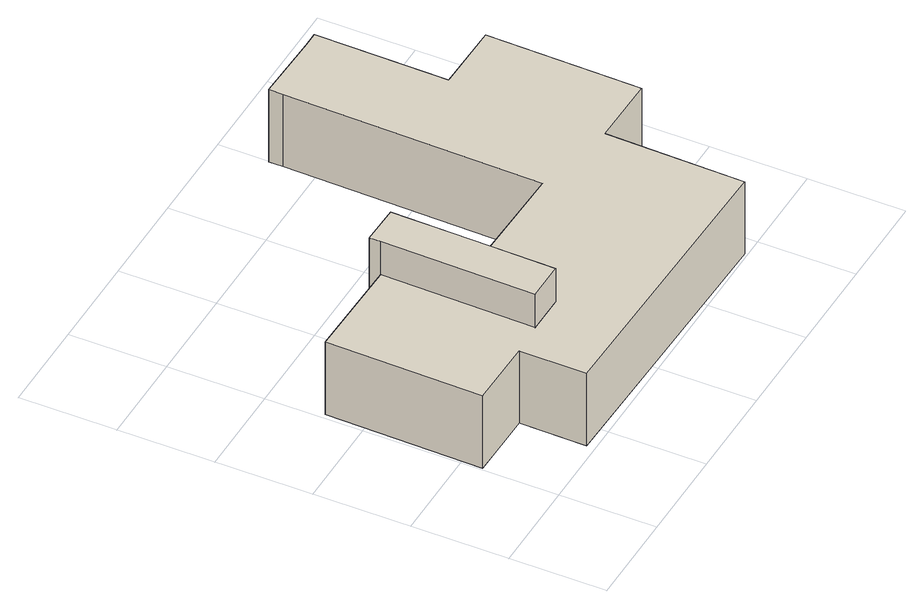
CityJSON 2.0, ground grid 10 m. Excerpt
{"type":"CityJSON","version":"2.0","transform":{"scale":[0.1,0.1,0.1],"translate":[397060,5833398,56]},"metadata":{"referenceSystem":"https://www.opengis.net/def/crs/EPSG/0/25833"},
"CityObjects":{
"building1":{"type":"Building","attributes":{"Gemeindeschluessel":"11000003","function":"31001_3051"},"address":[{"country":"Germany","locality":"Berlin","thoroughfareNumber":"100 (5)","thoroughfareName":"Hobrechtsfelder Chaussee"}],"children":["building1-1","building1-2"]},
"building1-1":{"type":"BuildingPart","attributes":{"BezugspunktDach":"2200","measuredHeight":11.26,"storeysAboveGround":3},"parents":["building1"],"geometry":[{"type":"MultiSurface","lod":"1","boundaries":[[[0,1,2,3,4,5]],[[6,7,8,9,10,11]],[[12,13,5,4]],[[7,6,4,3]],[[8,7,3,2]],[[9,8,2,1]],[[10,14,15,9,1,0]],[[11,13,14,10,0,5]],[[6,11,13,12]],[[9,15,14,10]],[[10,14,13,11]]]}]},
"building1-2":{"type":"BuildingPart","attributes":{"BezugspunktDach":"2200","measuredHeight":8.57,"storeysAboveGround":3},"parents":["building1"],"geometry":[{"type":"MultiSurface","lod":"1","boundaries":[[[16,17,18,19,20,21,22,23,24,25,26,27,15,14,13,12,28,29]],[[30,31,32,33,34,35,36,37,38,39,40,41,42,43,44,45,46,47]],[[30,47,29,28]],[[31,30,28,12]],[[32,31,48,6,11]],[[33,32,11,10,14]],[[34,33,10,9]],[[35,34,15,27]],[[36,35,27,26]],[[37,36,26,25]],[[38,37,25,24]],[[39,38,24,23]],[[40,39,23,22]],[[41,40,22,21]],[[42,41,21,20]],[[43,42,20,19]],[[44,43,19,18]],[[45,44,18,17]],[[46,45,17,16]],[[47,46,16,29]],[[49,11,6,48,12,13]],[[13,14,10,11]],[[9,10,14,15]]]}]}
},
"vertices":[
[152,80,133],[154,169,133],[155,250,133],[114,251,133],[114,239,133],[111,80,133],[114,239,20],[114,251,20],[155,250,20],[154,169,20],[152,80,20],[111,80,20],[114,239,94],[111,80,94],[152,80,94],[154,169,94],
[75,78,94],[74,9,94],[380,3,94],[383,147,94],[455,146,94],[458,307,94],[386,308,94],[388,446,94],[371,446,94],[300,448,94],[300,433,94],[295,166,94],[6,241,94],[3,79,94],[6,241,8],[114,239,8],[111,80,8],[152,80,8],[154,169,8],[295,166,8],[300,433,8],[300,448,8],[371,446,8],[388,446,8],[386,308,8],[458,307,8],[455,146,8],[383,147,8],[380,3,8],[74,9,8],[75,78,8],[3,79,8],[114,239,62],[111,80,65]
]}
